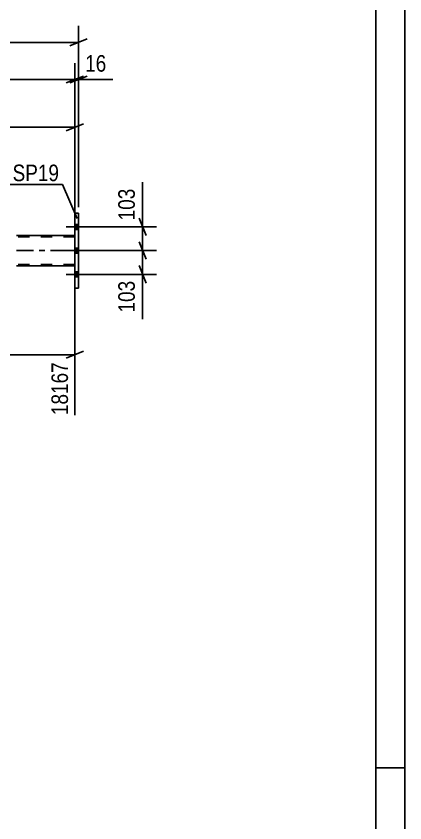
# Model space of a CAD drawing. Header units: millimetres. Extents: x 0 to 841, y 0 to 594.
# Drawn here: x 773.8 to 841, y 139.5 to 279 of the extents above; entities that cross this region are included whole.
import ezdxf

# ---------------------------------------------------------------- set-up
doc = ezdxf.new("R2010")
doc.units = ezdxf.units.MM
doc.linetypes.add('DXK_LINE_DOT2', pattern=[3.9198, 1.9599, -1.9599])
doc.linetypes.add('DXK_LINE_DOT3', pattern=[5.9187, 2.979, -0.9799, 0.9799, -0.9799])
doc.styles.add('Arial Narrow', font='ARIALN.TTF', dxfattribs={"height": 0.2})

# ---------------------------------------------------------------- blocks, each defined once
blk = doc.blocks.new('Unknown-318889060-1133')
at = {"color": 5, "linetype": 'Continuous'}
for p, q in [((841, 0), (841, 594)), ((836, 5), (836, 589)), ((841, 149), (836, 149))]:
    blk.add_line(p, q, dxfattribs=at)
blk = doc.blocks.new('Bolt-318889060-3408 - 3381')
at = {"linetype": 'Continuous'}
for points in [[(784.57, 242.08), (784.57, 242.96), (783.93, 242.96), (783.93, 242.08)], [(784.57, 242.08), (784.57, 242.96), (783.93, 242.96), (783.93, 242.08)], [(784.57, 242.08), (784.57, 242.96), (783.93, 242.96), (783.93, 242.08)], [(784.57, 237.98), (784.57, 238.86), (783.93, 238.86), (783.93, 237.98)], [(784.57, 237.98), (784.57, 238.86), (783.93, 238.86), (783.93, 237.98)], [(784.57, 233.88), (784.57, 234.76), (783.93, 234.76), (783.93, 233.88)], [(784.57, 233.88), (784.57, 234.76), (783.93, 234.76), (783.93, 233.88)], [(784.57, 233.88), (784.57, 234.76), (783.93, 234.76), (783.93, 233.88)]]:
    blk.add_hatch(color=1, dxfattribs=at).paths.add_polyline_path(points)
at = {"color": 1, "linetype": 'Continuous'}
for p, q in [((784.57, 242.96), (783.93, 242.96)), ((784.57, 242.96), (783.93, 242.96)), ((784.57, 242.96), (783.93, 242.96)), ((785.73, 242.52), (782.41, 242.52)), ((785.73, 242.52), (782.41, 242.52)), ((785.73, 242.52), (782.41, 242.52)), ((784.57, 242.08), (783.93, 242.08)), ((784.57, 242.08), (783.93, 242.08)), ((784.57, 242.08), (783.93, 242.08)), ((784.57, 238.86), (783.93, 238.86)), ((784.57, 238.86), (783.93, 238.86)), ((785.73, 238.42), (782.41, 238.42)), ((785.73, 238.42), (782.41, 238.42)), ((784.57, 237.98), (783.93, 237.98)), ((784.57, 237.98), (783.93, 237.98)), ((784.57, 234.76), (783.93, 234.76)), ((784.57, 234.76), (783.93, 234.76)), ((784.57, 234.76), (783.93, 234.76)), ((785.73, 234.32), (782.41, 234.32)), ((785.73, 234.32), (782.41, 234.32)), ((785.73, 234.32), (782.41, 234.32)), ((784.57, 233.88), (783.93, 233.88)), ((784.57, 233.88), (783.93, 233.88)), ((784.57, 233.88), (783.93, 233.88))]:
    blk.add_line(p, q, dxfattribs=at)
blk = doc.blocks.new('Part-318889060-3461 - 3381')
at = {"color": 2, "linetype": 'Continuous'}
for p, q in [((783.93, 241.06), (773.81, 241.06)), ((783.93, 235.78), (773.81, 235.78))]:
    blk.add_line(p, q, dxfattribs=at)
at = {"color": 7, "linetype": 'DXK_LINE_DOT2'}
for p, q in [((783.93, 240.82), (773.81, 240.82)), ((783.93, 241.06), (783.93, 235.78)), ((783.93, 236.02), (773.81, 236.02))]:
    blk.add_line(p, q, dxfattribs=at)
at = {"color": 7, "linetype": 'DXK_LINE_DOT3'}
blk.add_line((773.81, 238.42), (783.93, 238.42), dxfattribs=at)
blk = doc.blocks.new('Part-318889060-3515 - 3381')
at = {"color": 2, "linetype": 'Continuous'}
for p, q in [((784.57, 244.92), (783.93, 244.92)), ((783.93, 244.92), (783.93, 231.92)), ((784.57, 244.92), (784.57, 231.92)), ((784.57, 231.92), (783.93, 231.92))]:
    blk.add_line(p, q, dxfattribs=at)
blk = doc.blocks.new('StraightDimension-318889060-9232 - 3381')
at = {"color": 7, "linetype": 'Continuous'}
for p, q in [((783.93, 245.92), (783.93, 270.86)), ((784.57, 245.92), (784.57, 270.86)), ((782.43, 267.41), (785.43, 268.61)), ((786.07, 268.61), (783.07, 267.41)), ((783.93, 268.01), (784.57, 268.01)), ((784.57, 268.01), (790.48, 268.01)), ((784.57, 268.01), (790.48, 268.01))]:
    blk.add_line(p, q, dxfattribs=at)
at = {"color": 0}
blk.add_wipeout([(789.95, 268.76), (789.95, 272.96), (785.1, 272.96), (785.1, 268.76)], dxfattribs=at)
at = {"color": 3, "style": 'Arial Narrow'}
blk.add_text('16', height=2.863, dxfattribs=at).set_placement((785.7, 269.36))
blk = doc.blocks.new('StraightDimension-318889060-3767 - 3381')
at = {"color": 7, "linetype": 'Continuous'}
for p, q in [((795.64, 242.52), (795.64, 250.26)), ((795.64, 242.52), (795.64, 250.26)), ((795.04, 244.02), (796.24, 241.02)), ((785.57, 242.52), (798.04, 242.52)), ((795.64, 238.42), (795.64, 242.52)), ((796.24, 236.92), (795.04, 239.92)), ((785.57, 238.42), (798.04, 238.42))]:
    blk.add_line(p, q, dxfattribs=at)
at = {"color": 0}
blk.add_wipeout([(794.89, 249.73), (790.69, 249.73), (790.69, 243.05), (794.89, 243.05)], dxfattribs=at)
at = {"color": 3, "style": 'Arial Narrow'}
blk.add_text('103', height=2.863, rotation=90.0002, dxfattribs=at).set_placement((794.29, 243.65))
blk = doc.blocks.new('StraightDimension-318889060-3708 - 3381')
at = {"color": 7, "linetype": 'Continuous'}
for p, q in [((784.57, 245.92), (784.57, 277.27)), ((783.07, 273.82), (786.07, 275.02)), ((101.38, 274.42), (784.57, 274.42))]:
    blk.add_line(p, q, dxfattribs=at)
blk = doc.blocks.new('StraightDimension-318889060-3715 - 3381')
at = {"color": 7, "linetype": 'Continuous'}
for p, q in [((675.66, 250.46), (675.66, 262.61)), ((783.93, 242.06), (783.93, 262.61)), ((677.16, 260.36), (674.16, 259.16)), ((675.66, 259.76), (783.93, 259.76)), ((782.43, 259.16), (785.43, 260.36))]:
    blk.add_line(p, q, dxfattribs=at)
at = {"color": 0}
blk.add_wipeout([(734.05, 260.51), (734.05, 264.71), (725.54, 264.71), (725.54, 260.51)], dxfattribs=at)
at = {"color": 3, "style": 'Arial Narrow'}
blk.add_text('3736', height=2.863, dxfattribs=at).set_placement((726.14, 261.11))
blk = doc.blocks.new('StraightDimension-318889060-3757 - 3381')
at = {"color": 7, "linetype": 'Continuous'}
for p, q in [((795.04, 239.92), (796.24, 236.92)), ((785.57, 238.42), (798.04, 238.42)), ((795.64, 234.32), (795.64, 238.42)), ((796.24, 232.82), (795.04, 235.82)), ((785.57, 234.32), (798.04, 234.32)), ((795.64, 234.32), (795.64, 226.59)), ((795.64, 234.32), (795.64, 226.59))]:
    blk.add_line(p, q, dxfattribs=at)
at = {"color": 0}
blk.add_wipeout([(794.89, 233.8), (790.69, 233.8), (790.69, 227.12), (794.89, 227.12)], dxfattribs=at)
at = {"color": 3, "style": 'Arial Narrow'}
blk.add_text('103', height=2.863, rotation=90.0002, dxfattribs=at).set_placement((794.29, 227.72))
blk = doc.blocks.new('StraightDimension-318889060-9233 - 3381')
at = {"color": 7, "linetype": 'Continuous'}
for p, q in [((783.93, 245.92), (783.93, 270.86)), ((101.38, 268.01), (783.93, 268.01)), ((782.43, 267.41), (785.43, 268.61))]:
    blk.add_line(p, q, dxfattribs=at)
blk = doc.blocks.new('StraightDimension-318889060-3854 - 3381')
at = {"color": 7, "linetype": 'Continuous'}
for p, q in [((783.93, 234.78), (783.93, 209.99)), ((675.66, 226.38), (675.66, 209.99)), ((677.16, 221.03), (674.16, 219.83)), ((675.66, 220.43), (783.93, 220.43)), ((782.43, 219.83), (785.43, 221.03))]:
    blk.add_line(p, q, dxfattribs=at)
at = {"color": 0}
blk.add_wipeout([(734.05, 221.18), (734.05, 225.38), (725.54, 225.38), (725.54, 221.18)], dxfattribs=at)
at = {"color": 3, "style": 'Arial Narrow'}
blk.add_text('3736', height=2.863, dxfattribs=at).set_placement((726.14, 221.78))
at = {"color": 0, "linetype": 'Continuous'}
blk.add_wipeout([(783.33, 219.73), (779.13, 219.73), (779.13, 209.39), (783.33, 209.39)], dxfattribs=at)
at = {"color": 3, "linetype": 'Continuous', "style": 'Arial Narrow'}
blk.add_text('18167', height=2.863, rotation=90.0002, dxfattribs=at).set_placement((782.73, 209.99))
blk = doc.blocks.new('Mark-318889060-3511 - 3381')
at = {"color": 0}
blk.add_wipeout([(781.19, 250.43), (781.19, 253.43), (773.15, 253.43), (773.15, 250.43)], dxfattribs=at)
blk.add_wipeout([(781.19, 250.43), (781.19, 253.43), (773.15, 253.43), (773.15, 250.43)], dxfattribs=at)
at = {"color": 30, "linetype": 'Continuous'}
for p in [(772.55, 249.83), (784.34, 243.96)]:
    blk.add_line(p, (781.79, 249.83), dxfattribs=at)
at = {"color": 3, "style": 'Arial Narrow'}
blk.add_text('SP19', height=2.863, dxfattribs=at).set_placement((773.15, 250.43))

msp = doc.modelspace()

# ---------------------------------------------------------------- block references
for name in ['Unknown-318889060-1133', 'Part-318889060-3515 - 3381', 'Bolt-318889060-3408 - 3381', 'Part-318889060-3461 - 3381']:
    msp.add_blockref(name, (0, 0))

# ---------------------------------------------------------------- next in the draw order: block references
msp.add_blockref('StraightDimension-318889060-9232 - 3381', (0, 0))

# ---------------------------------------------------------------- next in the draw order: block references
msp.add_blockref('StraightDimension-318889060-3767 - 3381', (0, 0))

# ---------------------------------------------------------------- next in the draw order: block references
for name in ['StraightDimension-318889060-3708 - 3381', 'StraightDimension-318889060-3757 - 3381']:
    msp.add_blockref(name, (0, 0))

# ---------------------------------------------------------------- next in the draw order: block references
for name in ['StraightDimension-318889060-3715 - 3381', 'StraightDimension-318889060-3854 - 3381']:
    msp.add_blockref(name, (0, 0))

# ---------------------------------------------------------------- next in the draw order: block references
msp.add_blockref('StraightDimension-318889060-9233 - 3381', (0, 0))

# ---------------------------------------------------------------- next in the draw order: block references
msp.add_blockref('Mark-318889060-3511 - 3381', (0, 0))

doc.saveas('drawing.dxf')
